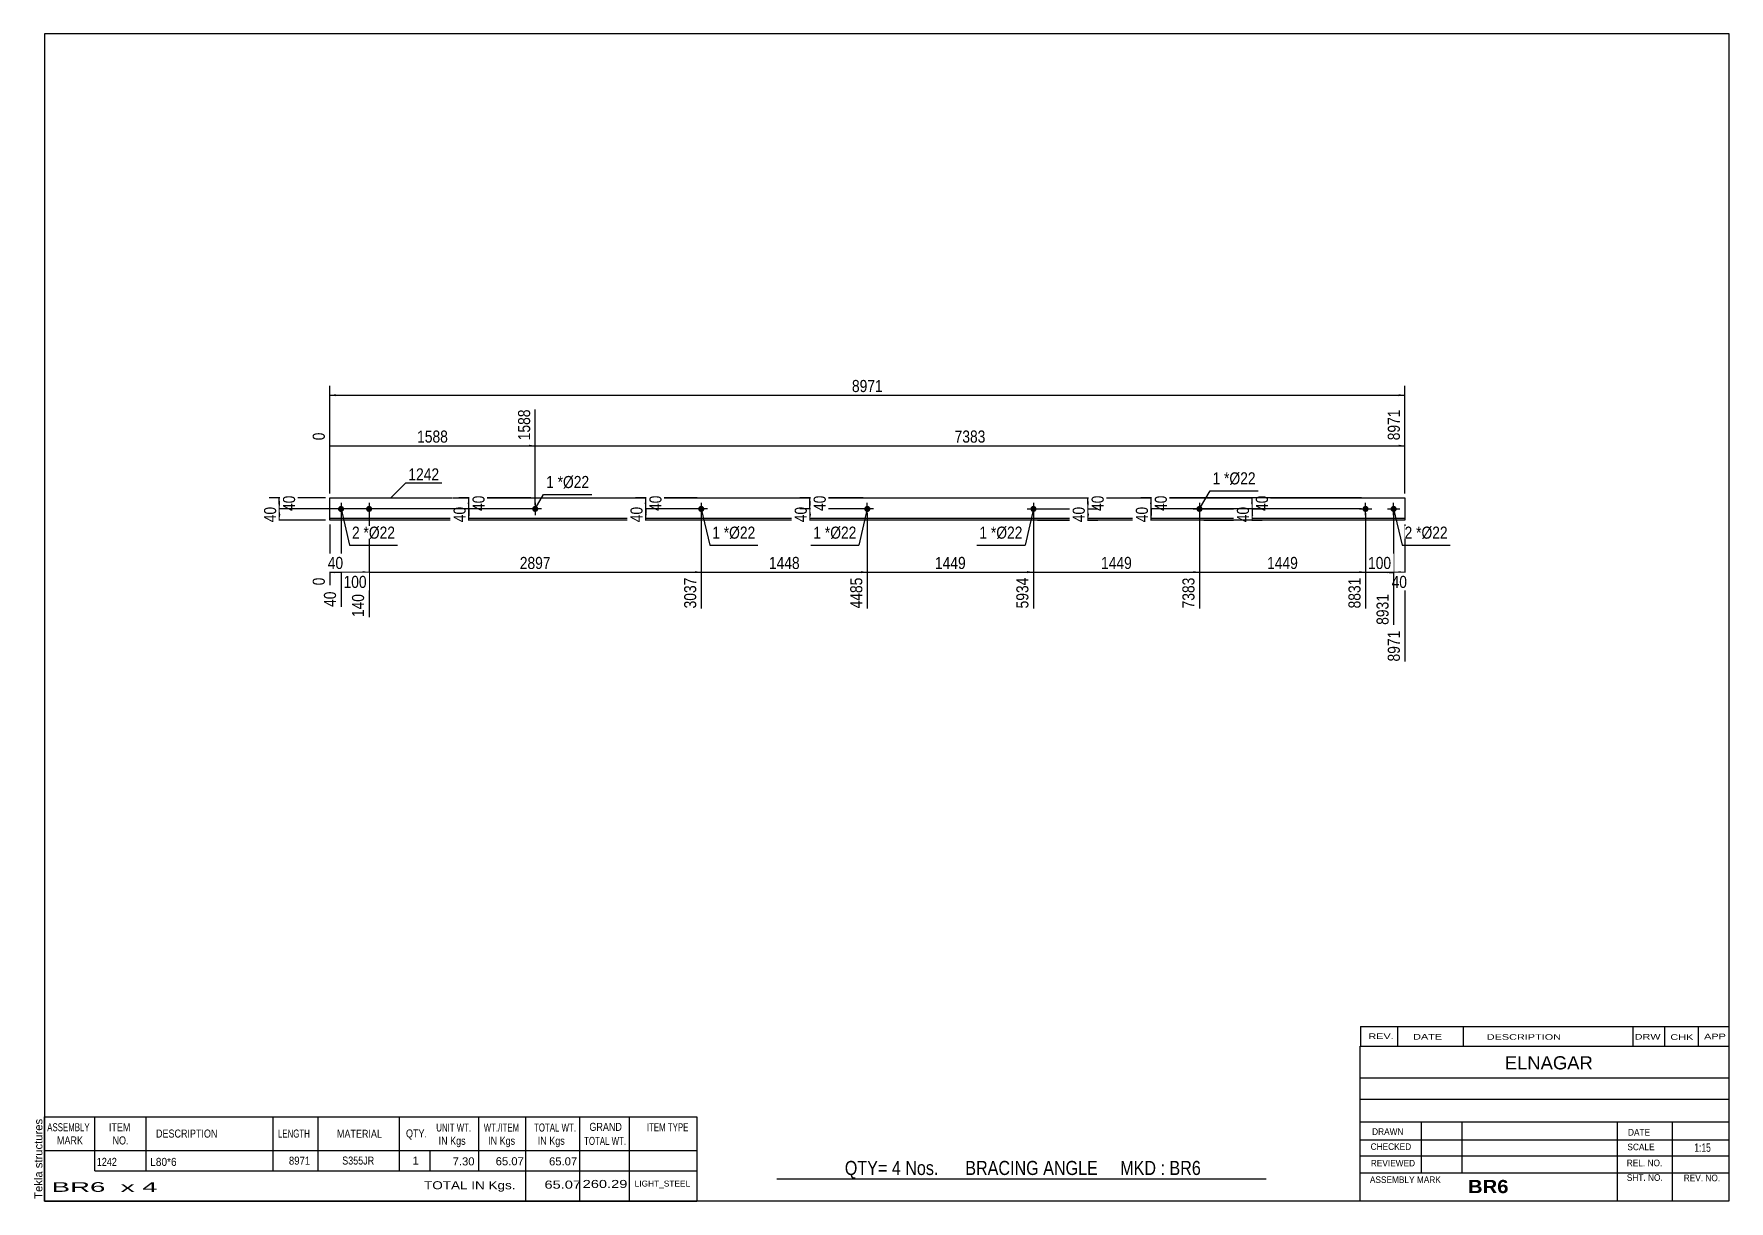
# Model space of a CAD drawing. Header units: millimetres. Extents: x -70 to 332, y -164 to 113.
import ezdxf

# ---------------------------------------------------------------- set-up
doc = ezdxf.new("R2010")
doc.units = ezdxf.units.MM
doc.styles.add('Arial', font='ARIAL.TTF', dxfattribs={"height": 0.2})
doc.styles.add('Arial Bold', font='ARIALBD.TTF', dxfattribs={"height": 0.2})
doc.styles.add('Arial Narrow', font='ARIALN.TTF', dxfattribs={"height": 0.2})

# ---------------------------------------------------------------- blocks, each defined once
blk = doc.blocks.new('Unknown-629093590-1904')
at = {"color": 5, "linetype": 'Continuous'}
for p, q in [((332.25, 112.75), (-67.75, 112.75)), ((-67.75, 112.75), (-67.75, -164.25)), ((332.25, -164.25), (332.25, 112.75)), ((-67.75, -164.25), (332.25, -164.25))]:
    blk.add_line(p, q, dxfattribs=at)
at = {"color": 174, "linetype": 'Continuous', "style": 'Arial'}
blk.add_text('Tekla structures', height=1.9102, rotation=90, dxfattribs=at).set_placement((-68.25, -163.75))
blk = doc.blocks.new('Bolt-629093590-1280 - 1228')
at = {"linetype": 'Continuous'}
blk.add_hatch(color=3, dxfattribs=at).paths.add_polyline_path([(206.5, 0.73, -1), (206.5, -0.73, -1)])
at = {"color": 3, "linetype": 'Continuous'}
for p, q in [((205.03, 0), (207.97, 0)), ((206.5, 1.47), (206.5, -1.47))]:
    blk.add_line(p, q, dxfattribs=at)
blk = doc.blocks.new('Bolt-629093590-1279 - 1228')
at = {"linetype": 'Continuous'}
blk.add_hatch(color=3, dxfattribs=at).paths.add_polyline_path([(167.07, 0.73, -1), (167.07, -0.73, -1)])
at = {"color": 3, "linetype": 'Continuous'}
for p, q in [((165.6, 0), (168.53, 0)), ((167.07, 1.47), (167.07, -1.47))]:
    blk.add_line(p, q, dxfattribs=at)
blk = doc.blocks.new('Part-629093590-1275 - 1228')
at = {"color": 2, "linetype": 'Continuous'}
for p, q in [((0, -2.67), (0, 2.67)), ((0, 2.67), (29, 2.67)), ((29.1, 2.67), (68.43, 2.67)), ((68.53, 2.67), (107.87, 2.67)), ((107.97, 2.67), (147.3, 2.67)), ((147.4, 2.67), (186.73, 2.67)), ((186.83, 2.67), (226.17, 2.67)), ((226.27, 2.67), (255.27, 2.67)), ((255.27, 2.67), (255.27, -2.67)), ((29, -2.27), (0, -2.27)), ((29, -2.67), (0, -2.67)), ((68.43, -2.27), (29.1, -2.27)), ((68.43, -2.67), (29.1, -2.67)), ((107.87, -2.27), (68.53, -2.27)), ((107.87, -2.67), (68.53, -2.67)), ((147.3, -2.27), (107.97, -2.27)), ((147.3, -2.67), (107.97, -2.67)), ((186.73, -2.27), (147.4, -2.27)), ((186.73, -2.67), (147.4, -2.67)), ((226.17, -2.27), (186.83, -2.27)), ((226.17, -2.67), (186.83, -2.67)), ((255.27, -2.27), (226.27, -2.27)), ((255.27, -2.67), (226.27, -2.67))]:
    blk.add_line(p, q, dxfattribs=at)
blk = doc.blocks.new('Bolt-629093590-1276 - 1228')
at = {"linetype": 'Continuous'}
for points in [[(245.93, 0.73, -1), (245.93, -0.73, -1)], [(252.6, 0.73, -1), (252.6, -0.73, -1)]]:
    blk.add_hatch(color=3, dxfattribs=at).paths.add_polyline_path(points)
at = {"color": 3, "linetype": 'Continuous'}
for p, q in [((245.93, -1.47), (245.93, 1.47)), ((252.6, -1.47), (252.6, 1.47)), ((244.47, 0), (247.4, 0)), ((251.13, 0), (254.07, 0))]:
    blk.add_line(p, q, dxfattribs=at)
blk = doc.blocks.new('Bolt-629093590-1277 - 1228')
at = {"linetype": 'Continuous'}
blk.add_hatch(color=3, dxfattribs=at).paths.add_polyline_path([(127.63, -0.73, -1), (127.63, 0.73, -1)])
at = {"color": 3, "linetype": 'Continuous'}
for p, q in [((129.1, 0), (126.17, 0)), ((127.63, -1.47), (127.63, 1.47))]:
    blk.add_line(p, q, dxfattribs=at)
blk = doc.blocks.new('Bolt-629093590-1278 - 1228')
at = {"linetype": 'Continuous'}
for points in [[(2.67, -0.73, -1), (2.67, 0.73, -1)], [(9.33, -0.73, -1), (9.33, 0.73, -1)]]:
    blk.add_hatch(color=3, dxfattribs=at).paths.add_polyline_path(points)
at = {"color": 3, "linetype": 'Continuous'}
for p, q in [((2.67, 1.47), (2.67, -1.47)), ((9.33, 1.47), (9.33, -1.47)), ((4.13, 0), (1.2, 0)), ((10.8, 0), (7.87, 0))]:
    blk.add_line(p, q, dxfattribs=at)
blk = doc.blocks.new('Bolt-629093590-1281 - 1228')
at = {"linetype": 'Continuous'}
blk.add_hatch(color=3, dxfattribs=at).paths.add_polyline_path([(88.2, -0.73, -1), (88.2, 0.73, -1)])
at = {"color": 3, "linetype": 'Continuous'}
for p, q in [((89.67, 0), (86.73, 0)), ((88.2, 1.47), (88.2, -1.47))]:
    blk.add_line(p, q, dxfattribs=at)
blk = doc.blocks.new('Bolt-629093590-1282 - 1228')
at = {"linetype": 'Continuous'}
blk.add_hatch(color=3, dxfattribs=at).paths.add_polyline_path([(48.77, -0.73, -1), (48.77, 0.73, -1)])
at = {"color": 3, "linetype": 'Continuous'}
for p, q in [((50.23, 0), (47.3, 0)), ((48.77, 1.47), (48.77, -1.47))]:
    blk.add_line(p, q, dxfattribs=at)
blk = doc.blocks.new('StraightDimension-629093590-1349 - 1228')
at = {"linetype": 'Continuous'}
for points in [[(74.75, 1.17), (75, 2.67), (75.25, 1.17)], [(75.25, 1.5), (75, 0), (74.75, 1.5)]]:
    blk.add_hatch(color=7, dxfattribs=at).paths.add_polyline_path(points)
at = {"color": 7, "linetype": 'Continuous'}
for p, q in [((87.2, 2.67), (72.6, 2.67)), ((87.2, 0), (72.6, 0)), ((75, 0), (75, 2.67))]:
    blk.add_line(p, q, dxfattribs=at)
at = {"color": 0}
blk.add_wipeout([(79.35, 3.76), (75.15, 3.76), (75.15, -1.09), (79.35, -1.09)], dxfattribs=at)
at = {"color": 3, "style": 'Arial Narrow'}
blk.add_text('40', height=2.863, rotation=90.0002, dxfattribs=at).set_placement((78.75, -0.49))
blk = doc.blocks.new('StraightDimension-629093590-1350 - 1228')
at = {"linetype": 'Continuous'}
for points in [[(74.75, -1.5), (75, 0), (75.25, -1.5)], [(75.25, -1.17), (75, -2.67), (74.75, -1.17)]]:
    blk.add_hatch(color=7, dxfattribs=at).paths.add_polyline_path(points)
at = {"color": 7, "linetype": 'Continuous'}
for p, q in [((87.2, 0), (72.75, 0)), ((75, -2.67), (75, 0)), ((87.2, -2.67), (72.75, -2.67))]:
    blk.add_line(p, q, dxfattribs=at)
at = {"color": 0}
blk.add_wipeout([(74.85, 1.09), (70.65, 1.09), (70.65, -3.76), (74.85, -3.76)], dxfattribs=at)
at = {"color": 3, "style": 'Arial Narrow'}
blk.add_text('40', height=2.863, rotation=90.0002, dxfattribs=at).set_placement((74.25, -3.16))
blk = doc.blocks.new('StraightDimension-629093590-1358 - 1228')
at = {"linetype": 'Continuous'}
for points in [[(113.75, -1.5), (114, 0), (114.25, -1.5)], [(114.25, -1.17), (114, -2.67), (113.75, -1.17)]]:
    blk.add_hatch(color=7, dxfattribs=at).paths.add_polyline_path(points)
at = {"color": 7, "linetype": 'Continuous'}
for p, q in [((126.63, 0), (111.75, 0)), ((114, -2.67), (114, 0)), ((126.63, -2.67), (111.75, -2.67))]:
    blk.add_line(p, q, dxfattribs=at)
at = {"color": 0}
blk.add_wipeout([(113.85, 1.09), (109.65, 1.09), (109.65, -3.76), (113.85, -3.76)], dxfattribs=at)
at = {"color": 3, "style": 'Arial Narrow'}
blk.add_text('40', height=2.863, rotation=90.0002, dxfattribs=at).set_placement((113.25, -3.16))
blk = doc.blocks.new('StraightDimension-629093590-1294 - 1228')
at = {"linetype": 'Continuous'}
blk.add_hatch(color=7, dxfattribs=at).paths.add_polyline_path([(253.77, -14.75), (255.27, -15), (253.77, -15.25)])
at = {"color": 7, "linetype": 'Continuous'}
for p, q in [((252.6, -1), (252.6, -27.51)), ((255.27, -3.67), (255.27, -36.21)), ((252.6, -15), (255.27, -15))]:
    blk.add_line(p, q, dxfattribs=at)
at = {"color": 0}
blk.add_wipeout([(256.36, -19.35), (256.36, -15.15), (251.51, -15.15), (251.51, -19.35)], dxfattribs=at)
at = {"color": 0, "linetype": 'Continuous'}
blk.add_wipeout([(254.67, -28.3), (250.47, -28.3), (250.47, -36.81), (254.67, -36.81)], dxfattribs=at)
at = {"color": 3, "style": 'Arial Narrow'}
blk.add_text('40', height=2.863, dxfattribs=at).set_placement((252.11, -18.75))
at = {"color": 3, "linetype": 'Continuous', "style": 'Arial Narrow'}
blk.add_text('8971', height=2.863, rotation=90.0002, dxfattribs=at).set_placement((254.07, -36.21))
blk = doc.blocks.new('StraightDimension-629093590-1295 - 1228')
at = {"linetype": 'Continuous'}
blk.add_hatch(color=7, dxfattribs=at).paths.add_polyline_path([(251.1, -14.75), (252.6, -15), (251.1, -15.25)])
at = {"color": 7, "linetype": 'Continuous'}
for p, q in [((245.93, -1), (245.93, -23.61)), ((252.6, -1), (252.6, -27.51)), ((245.93, -15), (252.6, -15))]:
    blk.add_line(p, q, dxfattribs=at)
at = {"color": 0}
blk.add_wipeout([(252.61, -14.85), (252.61, -10.65), (245.92, -10.65), (245.92, -14.85)], dxfattribs=at)
at = {"color": 0, "linetype": 'Continuous'}
blk.add_wipeout([(252, -19.6), (247.8, -19.6), (247.8, -28.11), (252, -28.11)], dxfattribs=at)
at = {"color": 3, "style": 'Arial Narrow'}
blk.add_text('100', height=2.863, dxfattribs=at).set_placement((246.52, -14.25))
at = {"color": 3, "linetype": 'Continuous', "style": 'Arial Narrow'}
blk.add_text('8931', height=2.863, rotation=90.0002, dxfattribs=at).set_placement((251.4, -27.51))
blk = doc.blocks.new('StraightDimension-629093590-1296 - 1228')
at = {"linetype": 'Continuous'}
blk.add_hatch(color=7, dxfattribs=at).paths.add_polyline_path([(244.43, -14.75), (245.93, -15), (244.43, -15.25)])
at = {"color": 7, "linetype": 'Continuous'}
for p, q in [((206.5, -1), (206.5, -23.61)), ((245.93, -1), (245.93, -23.61)), ((206.5, -15), (245.93, -15))]:
    blk.add_line(p, q, dxfattribs=at)
at = {"color": 0}
blk.add_wipeout([(230.47, -14.85), (230.47, -10.65), (221.96, -10.65), (221.96, -14.85)], dxfattribs=at)
at = {"color": 0, "linetype": 'Continuous'}
blk.add_wipeout([(245.33, -15.7), (241.13, -15.7), (241.13, -24.21), (245.33, -24.21)], dxfattribs=at)
at = {"color": 3, "style": 'Arial Narrow'}
blk.add_text('1449', height=2.863, dxfattribs=at).set_placement((222.56, -14.25))
at = {"color": 3, "linetype": 'Continuous', "style": 'Arial Narrow'}
blk.add_text('8831', height=2.863, rotation=90.0002, dxfattribs=at).set_placement((244.73, -23.61))
blk = doc.blocks.new('StraightDimension-629093590-1297 - 1228')
at = {"linetype": 'Continuous'}
blk.add_hatch(color=7, dxfattribs=at).paths.add_polyline_path([(205, -14.75), (206.5, -15), (205, -15.25)])
at = {"color": 7, "linetype": 'Continuous'}
for p, q in [((167.07, -1), (167.07, -23.61)), ((206.5, -1), (206.5, -23.61)), ((167.07, -15), (206.5, -15))]:
    blk.add_line(p, q, dxfattribs=at)
at = {"color": 0}
blk.add_wipeout([(191.04, -14.85), (191.04, -10.65), (182.53, -10.65), (182.53, -14.85)], dxfattribs=at)
at = {"color": 0, "linetype": 'Continuous'}
blk.add_wipeout([(205.9, -15.7), (201.7, -15.7), (201.7, -24.21), (205.9, -24.21)], dxfattribs=at)
at = {"color": 3, "style": 'Arial Narrow'}
blk.add_text('1449', height=2.863, dxfattribs=at).set_placement((183.13, -14.25))
at = {"color": 3, "linetype": 'Continuous', "style": 'Arial Narrow'}
blk.add_text('7383', height=2.863, rotation=90.0002, dxfattribs=at).set_placement((205.3, -23.61))
blk = doc.blocks.new('StraightDimension-629093590-1298 - 1228')
at = {"linetype": 'Continuous'}
blk.add_hatch(color=7, dxfattribs=at).paths.add_polyline_path([(165.57, -14.75), (167.07, -15), (165.57, -15.25)])
at = {"color": 7, "linetype": 'Continuous'}
for p, q in [((127.63, -1), (127.63, -23.61)), ((167.07, -1), (167.07, -23.61)), ((127.63, -15), (167.07, -15))]:
    blk.add_line(p, q, dxfattribs=at)
at = {"color": 0}
blk.add_wipeout([(151.61, -14.85), (151.61, -10.65), (143.09, -10.65), (143.09, -14.85)], dxfattribs=at)
at = {"color": 0, "linetype": 'Continuous'}
blk.add_wipeout([(166.47, -15.7), (162.27, -15.7), (162.27, -24.21), (166.47, -24.21)], dxfattribs=at)
at = {"color": 3, "style": 'Arial Narrow'}
blk.add_text('1449', height=2.863, dxfattribs=at).set_placement((143.69, -14.25))
at = {"color": 3, "linetype": 'Continuous', "style": 'Arial Narrow'}
blk.add_text('5934', height=2.863, rotation=90.0002, dxfattribs=at).set_placement((165.87, -23.61))
blk = doc.blocks.new('StraightDimension-629093590-1299 - 1228')
at = {"linetype": 'Continuous'}
blk.add_hatch(color=7, dxfattribs=at).paths.add_polyline_path([(126.13, -14.75), (127.63, -15), (126.13, -15.25)])
at = {"color": 7, "linetype": 'Continuous'}
for p, q in [((88.2, -1), (88.2, -23.61)), ((127.63, -1), (127.63, -23.61)), ((88.2, -15), (127.63, -15))]:
    blk.add_line(p, q, dxfattribs=at)
at = {"color": 0}
blk.add_wipeout([(112.17, -14.85), (112.17, -10.65), (103.66, -10.65), (103.66, -14.85)], dxfattribs=at)
at = {"color": 0, "linetype": 'Continuous'}
blk.add_wipeout([(127.03, -15.7), (122.83, -15.7), (122.83, -24.21), (127.03, -24.21)], dxfattribs=at)
at = {"color": 3, "style": 'Arial Narrow'}
blk.add_text('1448', height=2.863, dxfattribs=at).set_placement((104.26, -14.25))
at = {"color": 3, "linetype": 'Continuous', "style": 'Arial Narrow'}
blk.add_text('4485', height=2.863, rotation=90.0002, dxfattribs=at).set_placement((126.43, -23.61))
blk = doc.blocks.new('StraightDimension-629093590-1300 - 1228')
at = {"linetype": 'Continuous'}
blk.add_hatch(color=7, dxfattribs=at).paths.add_polyline_path([(86.7, -14.75), (88.2, -15), (86.7, -15.25)])
at = {"color": 7, "linetype": 'Continuous'}
for p, q in [((9.33, -1), (9.33, -25.68)), ((88.2, -1), (88.2, -23.61)), ((9.33, -15), (88.2, -15))]:
    blk.add_line(p, q, dxfattribs=at)
at = {"color": 0}
blk.add_wipeout([(53.02, -14.85), (53.02, -10.65), (44.51, -10.65), (44.51, -14.85)], dxfattribs=at)
at = {"color": 0, "linetype": 'Continuous'}
blk.add_wipeout([(87.6, -15.7), (83.4, -15.7), (83.4, -24.21), (87.6, -24.21)], dxfattribs=at)
at = {"color": 3, "style": 'Arial Narrow'}
blk.add_text('2897', height=2.863, dxfattribs=at).set_placement((45.11, -14.25))
at = {"color": 3, "linetype": 'Continuous', "style": 'Arial Narrow'}
blk.add_text('3037', height=2.863, rotation=90.0002, dxfattribs=at).set_placement((87, -23.61))
blk = doc.blocks.new('StraightDimension-629093590-1365 - 1228')
at = {"linetype": 'Continuous'}
for points in [[(179.75, 1.17), (180, 2.67), (180.25, 1.17)], [(180.25, 1.5), (180, 0), (179.75, 1.5)]]:
    blk.add_hatch(color=7, dxfattribs=at).paths.add_polyline_path(points)
at = {"color": 7, "linetype": 'Continuous'}
for p, q in [((168.07, 2.67), (182.25, 2.67)), ((168.07, 0), (182.25, 0)), ((180, 0), (180, 2.67))]:
    blk.add_line(p, q, dxfattribs=at)
at = {"color": 0}
blk.add_wipeout([(184.35, 3.76), (180.15, 3.76), (180.15, -1.09), (184.35, -1.09)], dxfattribs=at)
at = {"color": 3, "style": 'Arial Narrow'}
blk.add_text('40', height=2.863, rotation=90.0002, dxfattribs=at).set_placement((183.75, -0.49))
blk = doc.blocks.new('StraightDimension-629093590-1301 - 1228')
at = {"linetype": 'Continuous'}
blk.add_hatch(color=7, dxfattribs=at).paths.add_polyline_path([(7.83, -14.75), (9.33, -15), (7.83, -15.25)])
at = {"color": 7, "linetype": 'Continuous'}
for p, q in [((2.67, -1), (2.67, -23.26)), ((9.33, -1), (9.33, -25.68)), ((2.67, -15), (9.33, -15))]:
    blk.add_line(p, q, dxfattribs=at)
at = {"color": 0}
blk.add_wipeout([(9.34, -19.35), (9.34, -15.15), (2.66, -15.15), (2.66, -19.35)], dxfattribs=at)
at = {"color": 0, "linetype": 'Continuous'}
blk.add_wipeout([(8.73, -19.6), (4.53, -19.6), (4.53, -26.28), (8.73, -26.28)], dxfattribs=at)
at = {"color": 3, "style": 'Arial Narrow'}
blk.add_text('100', height=2.863, dxfattribs=at).set_placement((3.26, -18.75))
at = {"color": 3, "linetype": 'Continuous', "style": 'Arial Narrow'}
blk.add_text('140', height=2.863, rotation=90.0002, dxfattribs=at).set_placement((8.13, -25.68))
blk = doc.blocks.new('StraightDimension-629093590-1366 - 1228')
at = {"linetype": 'Continuous'}
for points in [[(179.75, -1.5), (180, 0), (180.25, -1.5)], [(180.25, -1.17), (180, -2.67), (179.75, -1.17)]]:
    blk.add_hatch(color=7, dxfattribs=at).paths.add_polyline_path(points)
at = {"color": 7, "linetype": 'Continuous'}
for p, q in [((168.07, 0), (182.4, 0)), ((180, -2.67), (180, 0)), ((168.07, -2.67), (182.4, -2.67))]:
    blk.add_line(p, q, dxfattribs=at)
at = {"color": 0}
blk.add_wipeout([(179.85, 1.09), (175.65, 1.09), (175.65, -3.76), (179.85, -3.76)], dxfattribs=at)
at = {"color": 3, "style": 'Arial Narrow'}
blk.add_text('40', height=2.863, rotation=90.0002, dxfattribs=at).set_placement((179.25, -3.16))
blk = doc.blocks.new('StraightDimension-629093590-1302 - 1228')
at = {"linetype": 'Continuous'}
blk.add_hatch(color=7, dxfattribs=at).paths.add_polyline_path([(1.17, -14.75), (2.67, -15), (1.17, -15.25)])
at = {"color": 7, "linetype": 'Continuous'}
for p, q in [((0, -3.67), (0, -18.13)), ((2.67, -1), (2.67, -23.26)), ((0, -15), (2.67, -15))]:
    blk.add_line(p, q, dxfattribs=at)
at = {"color": 0}
blk.add_wipeout([(3.76, -14.85), (3.76, -10.65), (-1.09, -10.65), (-1.09, -14.85)], dxfattribs=at)
at = {"color": 0, "linetype": 'Continuous'}
blk.add_wipeout([(2.07, -19), (-2.13, -19), (-2.13, -23.86), (2.07, -23.86)], dxfattribs=at)
blk.add_wipeout([(-0.6, -15.7), (-4.8, -15.7), (-4.8, -18.73), (-0.6, -18.73)], dxfattribs=at)
at = {"color": 3, "style": 'Arial Narrow'}
blk.add_text('40', height=2.863, dxfattribs=at).set_placement((-0.49, -14.25))
at = {"color": 3, "linetype": 'Continuous', "style": 'Arial Narrow'}
for s, height, p in [('0', 2.86, (-1.2, -18.13)), ('40', 2.863, (1.47, -23.26))]:
    blk.add_text(s, height=height, rotation=90.0002, dxfattribs=at).set_placement(p)
blk = doc.blocks.new('StraightDimension-629093590-1331 - 1228')
at = {"linetype": 'Continuous'}
blk.add_hatch(color=7, dxfattribs=at).paths.add_polyline_path([(253.77, 15.25), (255.27, 15), (253.77, 14.75)])
at = {"color": 7, "linetype": 'Continuous'}
for p, q in [((48.77, 1), (48.77, 23.61)), ((255.27, 3.67), (255.27, 23.61)), ((48.77, 15), (255.27, 15))]:
    blk.add_line(p, q, dxfattribs=at)
at = {"color": 0, "linetype": 'Continuous'}
blk.add_wipeout([(254.67, 24.21), (250.47, 24.21), (250.47, 15.7), (254.67, 15.7)], dxfattribs=at)
at = {"color": 0}
blk.add_wipeout([(156.27, 15.15), (156.27, 19.35), (147.76, 19.35), (147.76, 15.15)], dxfattribs=at)
at = {"color": 3, "linetype": 'Continuous', "style": 'Arial Narrow'}
blk.add_text('8971', height=2.863, rotation=90.0002, dxfattribs=at).set_placement((254.07, 16.3))
at = {"color": 3, "style": 'Arial Narrow'}
blk.add_text('7383', height=2.863, dxfattribs=at).set_placement((148.36, 15.75))
blk = doc.blocks.new('StraightDimension-629093590-1332 - 1228')
at = {"linetype": 'Continuous'}
blk.add_hatch(color=7, dxfattribs=at).paths.add_polyline_path([(47.27, 15.25), (48.77, 15), (47.27, 14.75)])
at = {"color": 7, "linetype": 'Continuous'}
for p, q in [((48.77, 1), (48.77, 23.61)), ((0, 3.67), (0, 18.13)), ((0, 15), (48.77, 15))]:
    blk.add_line(p, q, dxfattribs=at)
at = {"color": 0, "linetype": 'Continuous'}
for points in [[(48.17, 24.21), (43.97, 24.21), (43.97, 15.7), (48.17, 15.7)], [(-0.6, 18.73), (-4.8, 18.73), (-4.8, 15.7), (-0.6, 15.7)]]:
    blk.add_wipeout(points, dxfattribs=at)
at = {"color": 0}
blk.add_wipeout([(28.64, 15.15), (28.64, 19.35), (20.13, 19.35), (20.13, 15.15)], dxfattribs=at)
at = {"color": 3, "linetype": 'Continuous', "style": 'Arial Narrow'}
for s, height, p in [('1588', 2.863, (47.57, 16.3)), ('0', 2.86, (-1.2, 16.3))]:
    blk.add_text(s, height=height, rotation=90.0002, dxfattribs=at).set_placement(p)
at = {"color": 3, "style": 'Arial Narrow'}
blk.add_text('1588', height=2.863, dxfattribs=at).set_placement((20.73, 15.75))
blk = doc.blocks.new('StraightDimension-629093590-1341 - 1228')
at = {"linetype": 'Continuous'}
for points in [[(32.75, 1.17), (33, 2.67), (33.25, 1.17)], [(33.25, 1.5), (33, 0), (32.75, 1.5)]]:
    blk.add_hatch(color=7, dxfattribs=at).paths.add_polyline_path(points)
at = {"color": 7, "linetype": 'Continuous'}
for p, q in [((47.77, 2.67), (30.6, 2.67)), ((47.77, 0), (30.6, 0)), ((33, 0), (33, 2.67))]:
    blk.add_line(p, q, dxfattribs=at)
at = {"color": 0}
blk.add_wipeout([(37.35, 3.76), (33.15, 3.76), (33.15, -1.09), (37.35, -1.09)], dxfattribs=at)
at = {"color": 3, "style": 'Arial Narrow'}
blk.add_text('40', height=2.863, rotation=90.0002, dxfattribs=at).set_placement((36.75, -0.49))
blk = doc.blocks.new('StraightDimension-629093590-1342 - 1228')
at = {"linetype": 'Continuous'}
for points in [[(32.75, -1.5), (33, 0), (33.25, -1.5)], [(33.25, -1.17), (33, -2.67), (32.75, -1.17)]]:
    blk.add_hatch(color=7, dxfattribs=at).paths.add_polyline_path(points)
at = {"color": 7, "linetype": 'Continuous'}
for p, q in [((47.77, 0), (30.75, 0)), ((33, -2.67), (33, 0)), ((47.77, -2.67), (30.75, -2.67))]:
    blk.add_line(p, q, dxfattribs=at)
at = {"color": 0}
blk.add_wipeout([(32.85, 1.09), (28.65, 1.09), (28.65, -3.76), (32.85, -3.76)], dxfattribs=at)
at = {"color": 3, "style": 'Arial Narrow'}
blk.add_text('40', height=2.863, rotation=90.0002, dxfattribs=at).set_placement((32.25, -3.16))
blk = doc.blocks.new('StraightDimension-629093590-1357 - 1228')
at = {"linetype": 'Continuous'}
for points in [[(113.75, 1.17), (114, 2.67), (114.25, 1.17)], [(114.25, 1.5), (114, 0), (113.75, 1.5)]]:
    blk.add_hatch(color=7, dxfattribs=at).paths.add_polyline_path(points)
at = {"color": 7, "linetype": 'Continuous'}
for p, q in [((126.63, 2.67), (111.6, 2.67)), ((126.63, 0), (111.6, 0)), ((114, 0), (114, 2.67))]:
    blk.add_line(p, q, dxfattribs=at)
at = {"color": 0}
blk.add_wipeout([(118.35, 3.76), (114.15, 3.76), (114.15, -1.09), (118.35, -1.09)], dxfattribs=at)
at = {"color": 3, "style": 'Arial Narrow'}
blk.add_text('40', height=2.863, rotation=90.0002, dxfattribs=at).set_placement((117.75, -0.49))
blk = doc.blocks.new('StraightDimension-629093590-1373 - 1228')
at = {"linetype": 'Continuous'}
for points in [[(218.75, 1.17), (219, 2.67), (219.25, 1.17)], [(219.25, 1.5), (219, 0), (218.75, 1.5)]]:
    blk.add_hatch(color=7, dxfattribs=at).paths.add_polyline_path(points)
at = {"color": 7, "linetype": 'Continuous'}
for p, q in [((207.5, 2.67), (221.25, 2.67)), ((207.5, 0), (221.25, 0)), ((219, 0), (219, 2.67))]:
    blk.add_line(p, q, dxfattribs=at)
at = {"color": 0}
blk.add_wipeout([(223.35, 3.76), (219.15, 3.76), (219.15, -1.09), (223.35, -1.09)], dxfattribs=at)
at = {"color": 3, "style": 'Arial Narrow'}
blk.add_text('40', height=2.863, rotation=90.0002, dxfattribs=at).set_placement((222.75, -0.49))
blk = doc.blocks.new('StraightDimension-629093590-1374 - 1228')
at = {"linetype": 'Continuous'}
for points in [[(218.75, -1.5), (219, 0), (219.25, -1.5)], [(219.25, -1.17), (219, -2.67), (218.75, -1.17)]]:
    blk.add_hatch(color=7, dxfattribs=at).paths.add_polyline_path(points)
at = {"color": 7, "linetype": 'Continuous'}
for p, q in [((207.5, 0), (221.4, 0)), ((219, -2.67), (219, 0)), ((207.5, -2.67), (221.4, -2.67))]:
    blk.add_line(p, q, dxfattribs=at)
at = {"color": 0}
blk.add_wipeout([(218.85, 1.09), (214.65, 1.09), (214.65, -3.76), (218.85, -3.76)], dxfattribs=at)
at = {"color": 3, "style": 'Arial Narrow'}
blk.add_text('40', height=2.863, rotation=90.0002, dxfattribs=at).set_placement((218.25, -3.16))
blk = doc.blocks.new('StraightDimension-629093590-1381 - 1228')
at = {"linetype": 'Continuous'}
for points in [[(194.75, 1.17), (195, 2.67), (195.25, 1.17)], [(195.25, 1.5), (195, 0), (194.75, 1.5)]]:
    blk.add_hatch(color=7, dxfattribs=at).paths.add_polyline_path(points)
at = {"color": 7, "linetype": 'Continuous'}
for p, q in [((244.93, 2.67), (192.6, 2.67)), ((195, 0), (195, 2.67)), ((244.93, 0), (192.6, 0))]:
    blk.add_line(p, q, dxfattribs=at)
at = {"color": 0}
blk.add_wipeout([(199.35, 3.76), (195.15, 3.76), (195.15, -1.09), (199.35, -1.09)], dxfattribs=at)
at = {"color": 3, "style": 'Arial Narrow'}
blk.add_text('40', height=2.863, rotation=90.0002, dxfattribs=at).set_placement((198.75, -0.49))
blk = doc.blocks.new('StraightDimension-629093590-1382 - 1228')
at = {"linetype": 'Continuous'}
for points in [[(194.75, -1.5), (195, 0), (195.25, -1.5)], [(195.25, -1.17), (195, -2.67), (194.75, -1.17)]]:
    blk.add_hatch(color=7, dxfattribs=at).paths.add_polyline_path(points)
at = {"color": 7, "linetype": 'Continuous'}
for p, q in [((244.93, 0), (192.75, 0)), ((244.93, -2.67), (192.75, -2.67)), ((195, -2.67), (195, 0))]:
    blk.add_line(p, q, dxfattribs=at)
at = {"color": 0}
blk.add_wipeout([(194.85, 1.09), (190.65, 1.09), (190.65, -3.76), (194.85, -3.76)], dxfattribs=at)
at = {"color": 3, "style": 'Arial Narrow'}
blk.add_text('40', height=2.863, rotation=90.0002, dxfattribs=at).set_placement((194.25, -3.16))
blk = doc.blocks.new('StraightDimension-629093590-1389 - 1228')
at = {"linetype": 'Continuous'}
for points in [[(-12.25, 1.17), (-12, 2.67), (-11.75, 1.17)], [(-11.75, 1.5), (-12, 0), (-12.25, 1.5)]]:
    blk.add_hatch(color=7, dxfattribs=at).paths.add_polyline_path(points)
at = {"color": 7, "linetype": 'Continuous'}
for p, q in [((-1, 2.67), (-14.4, 2.67)), ((47.77, 0), (-14.4, 0)), ((-12, 0), (-12, 2.67))]:
    blk.add_line(p, q, dxfattribs=at)
at = {"color": 0}
blk.add_wipeout([(-7.65, 3.76), (-11.85, 3.76), (-11.85, -1.09), (-7.65, -1.09)], dxfattribs=at)
at = {"color": 3, "style": 'Arial Narrow'}
blk.add_text('40', height=2.863, rotation=90.0002, dxfattribs=at).set_placement((-8.25, -0.49))
blk = doc.blocks.new('StraightDimension-629093590-1390 - 1228')
at = {"linetype": 'Continuous'}
for points in [[(-12.25, -1.5), (-12, 0), (-11.75, -1.5)], [(-11.75, -1.17), (-12, -2.67), (-12.25, -1.17)]]:
    blk.add_hatch(color=7, dxfattribs=at).paths.add_polyline_path(points)
at = {"color": 7, "linetype": 'Continuous'}
for p, q in [((47.77, 0), (-14.25, 0)), ((-12, -2.67), (-12, 0)), ((-1, -2.67), (-14.25, -2.67))]:
    blk.add_line(p, q, dxfattribs=at)
at = {"color": 0}
blk.add_wipeout([(-12.15, 1.09), (-16.35, 1.09), (-16.35, -3.76), (-12.15, -3.76)], dxfattribs=at)
at = {"color": 3, "style": 'Arial Narrow'}
blk.add_text('40', height=2.863, rotation=90.0002, dxfattribs=at).set_placement((-12.75, -3.16))
blk = doc.blocks.new('StraightDimension-629093590-1399 - 1228')
at = {"linetype": 'Continuous'}
for points in [[(1.5, 26.75), (0, 27), (1.5, 27.25)], [(253.77, 27.25), (255.27, 27), (253.77, 26.75)]]:
    blk.add_hatch(color=7, dxfattribs=at).paths.add_polyline_path(points)
at = {"color": 7, "linetype": 'Continuous'}
for p, q in [((0, 3.67), (0, 29.25)), ((255.27, 3.67), (255.27, 29.25)), ((0, 27), (255.27, 27))]:
    blk.add_line(p, q, dxfattribs=at)
at = {"color": 0}
blk.add_wipeout([(131.89, 27.15), (131.89, 31.35), (123.38, 31.35), (123.38, 27.15)], dxfattribs=at)
at = {"color": 3, "style": 'Arial Narrow'}
blk.add_text('8971', height=2.863, dxfattribs=at).set_placement((123.98, 27.75))
blk = doc.blocks.new('CBS_REVISION-629093590-1944')
at = {"color": 7, "linetype": 'Continuous'}
for p, q in [((244.74, -122.87), (332.24, -122.87)), ((244.74, -122.87), (244.74, -127.5)), ((253.54, -122.87), (253.54, -127.5)), ((269.13, -122.87), (269.13, -127.44)), ((309.39, -122.87), (309.39, -127.5)), ((316.93, -122.87), (316.93, -127.5)), ((324.88, -122.87), (324.88, -127.5)), ((244.74, -127.5), (332.24, -127.5))]:
    blk.add_line(p, q, dxfattribs=at)
at = {"color": 7, "style": 'Arial Narrow', "width": 1.7}
for s, height, p in [('REV.', 1.326, (246.6, -125.82)), ('DATE', 1.326, (257.23, -125.94)), ('DESCRIPTION', 1.3257, (274.71, -125.99)), ('DRW', 1.326, (309.82, -125.93)), ('CHK', 1.326, (318.31, -126.02)), ('APP', 1.326, (326.31, -125.87))]:
    blk.add_text(s, height=height, dxfattribs=at).set_placement(p)
blk = doc.blocks.new('CBS_BOM-629093590-1941')
at = {"color": 7, "linetype": 'Continuous'}
for p, q in [((-67.78, -152.28), (-67.78, -144.28)), ((-67.78, -144.28), (87.14, -144.28)), ((-55.78, -152.28), (-55.78, -144.28)), ((-43.59, -152.28), (-43.59, -144.28)), ((-13.43, -152.28), (-13.43, -144.28)), ((-2.75, -152.28), (-2.75, -144.28)), ((16.57, -152.28), (16.57, -144.28)), ((35.37, -152.28), (35.37, -144.28)), ((46.58, -152.28), (46.58, -144.28)), ((59.37, -152.28), (59.37, -144.28)), ((71.12, -152.28), (71.12, -144.28)), ((87.14, -144.29), (87.14, -152.27)), ((-67.78, -152.28), (87.14, -152.28)), ((-67.78, -157.08), (-67.78, -152.28)), ((-55.78, -157.08), (-55.78, -152.28)), ((-43.59, -157.08), (-43.59, -152.28)), ((-13.43, -157.08), (-13.43, -152.28)), ((-2.75, -157.08), (-2.75, -152.28)), ((16.57, -157.08), (16.57, -152.28)), ((23.83, -157.08), (23.83, -152.28)), ((35.37, -157.08), (35.37, -152.28)), ((46.58, -157.08), (46.58, -152.28)), ((59.37, -157.08), (59.37, -152.28)), ((71.14, -157.08), (71.14, -152.28)), ((87.14, -152.28), (87.14, -157.08)), ((-67.78, -164.28), (-67.78, -157.1)), ((-55.78, -157.08), (87.14, -157.08)), ((46.58, -164.28), (46.58, -157.1)), ((59.37, -164.28), (59.37, -157.1)), ((71.18, -164.28), (71.18, -157.1)), ((87.14, -157.08), (87.14, -164.28)), ((-67.78, -164.28), (87.14, -164.28))]:
    blk.add_line(p, q, dxfattribs=at)
at = {"color": 3, "linetype": 'Continuous', "style": 'Arial'}
for s, height, width, p in [('ASSEMBLY', 1.91, 0.7, (-67.1, -147.71)), ('ITEM', 1.91, 0.8, (-52.45, -147.71)), ('NO.', 1.91, 0.8, (-51.6, -150.84)), ('DESCRIPTION', 1.9102, 0.8, (-41.27, -149.21)), ('LENGTH', 1.91, 0.7, (-12.32, -149.21)), ('MATERIAL', 1.91, 0.8, (1.7, -149.26)), ('QTY.', 1.91, 0.8, (18.09, -149.18)), ('UNIT WT.', 1.91, 0.7, (25.26, -147.78)), ('WT./ITEM', 1.91, 0.7, (36.55, -147.78)), ('TOTAL WT.', 1.91, 0.7, (48.49, -147.78)), ('GRAND', 1.91, 0.8, (61.64, -147.62)), ('ITEM TYPE', 1.91, 0.7, (75.28, -147.7)), ('MARK', 1.91, 0.8, (-64.78, -150.84)), ('IN Kgs', 1.91, 0.8, (25.84, -150.92)), ('IN Kgs', 1.91, 0.8, (37.59, -150.92)), ('IN Kgs', 1.91, 0.8, (49.38, -150.92)), ('TOTAL WT.', 1.91, 0.7, (60.38, -150.96))]:
    blk.add_text(s, height=height, dxfattribs=dict(at, width=width)).set_placement(p)
at = {"color": 7, "linetype": 'Continuous', "style": 'Arial'}
for s, width, p in [('1242', 0.8, (-55.32, -155.93)), ('L80*6', 0.9, (-42.65, -155.93)), ('8971', 0.85, (-9.71, -155.65)), ('S355JR', 0.8, (2.94, -155.62))]:
    blk.add_text(s, height=1.91, dxfattribs=dict(at, width=width)).set_placement(p)
for s, p in [('1', (19.66, -155.62)), ('7.30', (29.17, -155.81)), ('65.07', (39.39, -155.78)), ('65.07', (52.06, -155.81))]:
    blk.add_text(s, height=1.91, dxfattribs=at).set_placement(p)
at = {"color": 6, "linetype": 'Continuous', "style": 'Arial'}
for s, height, width, p in [('BR6  x 4', 2.292, 2.05, (-66.06, -162.09)), ('TOTAL IN Kgs.', 1.9102, 1.2, (22.38, -161.48)), ('65.07', 1.91, 1.3, (50.97, -161.33)), ('260.29', 1.91, 1.3, (60.04, -161.17))]:
    blk.add_text(s, height=height, dxfattribs=dict(at, width=width)).set_placement(p)
blk.add_text('LIGHT_STEEL', height=1.4135, dxfattribs=at).set_placement((72.39, -160.83))
blk = doc.blocks.new('CBS_CALLOFF-629093590-1942')
at = {"color": 7, "linetype": 'Continuous'}
blk.add_line((106.13, -158.98), (222.36, -159), dxfattribs=at)
at = {"color": 3, "linetype": 'Continuous', "style": 'Arial Narrow'}
blk.add_text('QTY= 4 Nos.      BRACING ANGLE     MKD : BR6', height=3.3405, dxfattribs=at).set_placement((122.28, -158.09))
blk = doc.blocks.new('CBS_NAME_BLOG-629093590-1943')
at = {"color": 7, "linetype": 'Continuous'}
for p, q in [((244.66, -127.5), (332.18, -127.5)), ((244.66, -164.21), (244.66, -127.5)), ((244.66, -135.04), (332.18, -135.04)), ((244.73, -140.09), (332.25, -140.09)), ((244.66, -145.46), (332.18, -145.46)), ((259.18, -157.57), (259.18, -145.47)), ((268.87, -157.54), (268.87, -145.47)), ((305.78, -164.21), (305.78, -145.48)), ((318.83, -164.21), (318.83, -145.47)), ((244.67, -149.76), (332.25, -149.74)), ((244.66, -153.51), (332.18, -153.51)), ((244.66, -157.55), (332.18, -157.55)), ((244.66, -164.25), (332.25, -164.25))]:
    blk.add_line(p, q, dxfattribs=at)
at = {"color": 3, "linetype": 'Continuous', "style": 'Arial'}
blk.add_text('ELNAGAR', height=3.133, dxfattribs=at).set_placement((278.98, -133.03))
at = {"color": 3, "linetype": 'Continuous'}
for s, height, style, width, p in [('DRAWN', 1.566, 'Arial', 0.9, (247.49, -148.57)), ('DATE', 1.566, 'Arial', 0.9, (308.25, -148.73)), ('CHECKED', 1.566, 'Arial', 0.9, (247.14, -152.14)), ('SCALE', 1.566, 'Arial', 0.9, (308.1, -152.21)), ('1:15', 1.957, 'Arial Narrow', 0.9, (323.99, -152.57)), ('REVIEWED', 1.566, 'Arial', 0.9, (247.18, -156.06)), ('REL. NO.', 1.566, 'Arial', 0.9, (307.96, -156.01)), ('ASSEMBLY MARK', 1.5663, 'Arial', 0.9, (246.96, -159.99)), ('BR6', 3.131, 'Arial Bold', 1.1, (270.24, -162.39)), ('SHT. NO.', 1.566, 'Arial', 0.9, (307.96, -159.48)), ('REV. NO.', 1.566, 'Arial', 0.9, (321.48, -159.57))]:
    blk.add_text(s, height=height, dxfattribs=dict(at, style=style, width=width)).set_placement(p)
blk = doc.blocks.new('Mark-629093590-1408 - 1228')
at = {"color": 0}
blk.add_wipeout([(257.03, -7.06), (257.03, -4.06), (255.2, -4.06), (255.2, -7.06)], dxfattribs=at)
blk.add_wipeout([(257.03, -7.06), (257.03, -4.06), (255.2, -4.06), (255.2, -7.06)], dxfattribs=at)
at = {"color": 7, "linetype": 'Continuous'}
blk.add_line((252.6, 0), (254.6, -8.56), dxfattribs=at)
at = {"color": 0}
blk.add_wipeout([(259.21, -7.06), (259.21, -4.06), (257.93, -4.06), (257.93, -7.06)], dxfattribs=at)
blk.add_wipeout([(259.21, -7.06), (259.21, -4.06), (257.93, -4.06), (257.93, -7.06)], dxfattribs=at)
at = {"color": 3, "style": 'Arial Narrow'}
blk.add_text('2', height=2.86, dxfattribs=at).set_placement((255.2, -7.06))
at = {"color": 0}
blk.add_wipeout([(265.42, -7.06), (265.42, -4.06), (259.21, -4.06), (259.21, -7.06)], dxfattribs=at)
blk.add_wipeout([(265.42, -7.06), (265.42, -4.06), (259.21, -4.06), (259.21, -7.06)], dxfattribs=at)
at = {"color": 7, "linetype": 'Continuous'}
blk.add_line((254.6, -8.56), (266.02, -8.56), dxfattribs=at)
at = {"color": 3, "style": 'Arial Narrow'}
for s, height, p in [('*', 2.86, (257.93, -7.06)), ('Ø22', 2.863, (259.21, -7.06))]:
    blk.add_text(s, height=height, dxfattribs=at).set_placement(p)
blk = doc.blocks.new('Mark-629093590-1413 - 1228')
at = {"color": 0}
blk.add_wipeout([(92.63, -7.06), (92.63, -4.06), (90.8, -4.06), (90.8, -7.06)], dxfattribs=at)
blk.add_wipeout([(92.63, -7.06), (92.63, -4.06), (90.8, -4.06), (90.8, -7.06)], dxfattribs=at)
at = {"color": 7, "linetype": 'Continuous'}
blk.add_line((88.2, 0), (90.2, -8.56), dxfattribs=at)
at = {"color": 0}
blk.add_wipeout([(94.81, -7.06), (94.81, -4.06), (93.53, -4.06), (93.53, -7.06)], dxfattribs=at)
blk.add_wipeout([(94.81, -7.06), (94.81, -4.06), (93.53, -4.06), (93.53, -7.06)], dxfattribs=at)
at = {"color": 3, "style": 'Arial Narrow'}
blk.add_text('1', height=2.86, dxfattribs=at).set_placement((90.8, -7.06))
at = {"color": 0}
blk.add_wipeout([(101.02, -7.06), (101.02, -4.06), (94.81, -4.06), (94.81, -7.06)], dxfattribs=at)
blk.add_wipeout([(101.02, -7.06), (101.02, -4.06), (94.81, -4.06), (94.81, -7.06)], dxfattribs=at)
at = {"color": 7, "linetype": 'Continuous'}
blk.add_line((90.2, -8.56), (101.62, -8.56), dxfattribs=at)
at = {"color": 3, "style": 'Arial Narrow'}
for s, height, p in [('*', 2.86, (93.53, -7.06)), ('Ø22', 2.863, (94.81, -7.06))]:
    blk.add_text(s, height=height, dxfattribs=at).set_placement(p)
blk = doc.blocks.new('Mark-629093590-1409 - 1228')
at = {"color": 0}
blk.add_wipeout([(116.64, -7.06), (116.64, -4.06), (114.81, -4.06), (114.81, -7.06)], dxfattribs=at)
blk.add_wipeout([(116.64, -7.06), (116.64, -4.06), (114.81, -4.06), (114.81, -7.06)], dxfattribs=at)
blk.add_wipeout([(118.82, -7.06), (118.82, -4.06), (117.54, -4.06), (117.54, -7.06)], dxfattribs=at)
blk.add_wipeout([(118.82, -7.06), (118.82, -4.06), (117.54, -4.06), (117.54, -7.06)], dxfattribs=at)
at = {"color": 3, "style": 'Arial Narrow'}
blk.add_text('1', height=2.86, dxfattribs=at).set_placement((114.81, -7.06))
at = {"color": 0}
blk.add_wipeout([(125.03, -7.06), (125.03, -4.06), (118.82, -4.06), (118.82, -7.06)], dxfattribs=at)
blk.add_wipeout([(125.03, -7.06), (125.03, -4.06), (118.82, -4.06), (118.82, -7.06)], dxfattribs=at)
at = {"color": 7, "linetype": 'Continuous'}
for p in [(127.63, 0), (114.21, -8.56)]:
    blk.add_line(p, (125.63, -8.56), dxfattribs=at)
at = {"color": 3, "style": 'Arial Narrow'}
for s, height, p in [('*', 2.86, (117.54, -7.06)), ('Ø22', 2.863, (118.82, -7.06))]:
    blk.add_text(s, height=height, dxfattribs=at).set_placement(p)
blk = doc.blocks.new('Mark-629093590-1410 - 1228')
at = {"color": 0}
blk.add_wipeout([(7.09, -7.06), (7.09, -4.06), (5.27, -4.06), (5.27, -7.06)], dxfattribs=at)
blk.add_wipeout([(7.09, -7.06), (7.09, -4.06), (5.27, -4.06), (5.27, -7.06)], dxfattribs=at)
at = {"color": 7, "linetype": 'Continuous'}
blk.add_line((2.67, 0), (4.67, -8.56), dxfattribs=at)
at = {"color": 0}
blk.add_wipeout([(9.27, -7.06), (9.27, -4.06), (7.99, -4.06), (7.99, -7.06)], dxfattribs=at)
blk.add_wipeout([(9.27, -7.06), (9.27, -4.06), (7.99, -4.06), (7.99, -7.06)], dxfattribs=at)
at = {"color": 3, "style": 'Arial Narrow'}
blk.add_text('2', height=2.86, dxfattribs=at).set_placement((5.27, -7.06))
at = {"color": 0}
blk.add_wipeout([(15.49, -7.06), (15.49, -4.06), (9.27, -4.06), (9.27, -7.06)], dxfattribs=at)
blk.add_wipeout([(15.49, -7.06), (15.49, -4.06), (9.27, -4.06), (9.27, -7.06)], dxfattribs=at)
at = {"color": 7, "linetype": 'Continuous'}
blk.add_line((4.67, -8.56), (16.09, -8.56), dxfattribs=at)
at = {"color": 3, "style": 'Arial Narrow'}
for s, height, p in [('*', 2.86, (7.99, -7.06)), ('Ø22', 2.863, (9.27, -7.06))]:
    blk.add_text(s, height=height, dxfattribs=at).set_placement(p)
blk = doc.blocks.new('Mark-629093590-1411 - 1228')
at = {"color": 0}
blk.add_wipeout([(156.08, -7.06), (156.08, -4.06), (154.25, -4.06), (154.25, -7.06)], dxfattribs=at)
blk.add_wipeout([(156.08, -7.06), (156.08, -4.06), (154.25, -4.06), (154.25, -7.06)], dxfattribs=at)
blk.add_wipeout([(158.25, -7.06), (158.25, -4.06), (156.98, -4.06), (156.98, -7.06)], dxfattribs=at)
blk.add_wipeout([(158.25, -7.06), (158.25, -4.06), (156.98, -4.06), (156.98, -7.06)], dxfattribs=at)
at = {"color": 3, "style": 'Arial Narrow'}
blk.add_text('1', height=2.86, dxfattribs=at).set_placement((154.25, -7.06))
at = {"color": 0}
blk.add_wipeout([(164.47, -7.06), (164.47, -4.06), (158.25, -4.06), (158.25, -7.06)], dxfattribs=at)
blk.add_wipeout([(164.47, -7.06), (164.47, -4.06), (158.25, -4.06), (158.25, -7.06)], dxfattribs=at)
at = {"color": 7, "linetype": 'Continuous'}
for p in [(167.07, 0), (153.65, -8.56)]:
    blk.add_line(p, (165.07, -8.56), dxfattribs=at)
at = {"color": 3, "style": 'Arial Narrow'}
for s, height, p in [('*', 2.86, (156.98, -7.06)), ('Ø22', 2.863, (158.25, -7.06))]:
    blk.add_text(s, height=height, dxfattribs=at).set_placement(p)
blk = doc.blocks.new('Mark-629093590-1412 - 1228')
at = {"color": 0}
blk.add_wipeout([(211.43, 5.83), (211.43, 8.83), (209.6, 8.83), (209.6, 5.83)], dxfattribs=at)
blk.add_wipeout([(211.43, 5.83), (211.43, 8.83), (209.6, 8.83), (209.6, 5.83)], dxfattribs=at)
at = {"color": 7, "linetype": 'Continuous'}
blk.add_line((206.5, 0), (209, 4.33), dxfattribs=at)
at = {"color": 0}
blk.add_wipeout([(213.61, 5.83), (213.61, 8.83), (212.33, 8.83), (212.33, 5.83)], dxfattribs=at)
blk.add_wipeout([(213.61, 5.83), (213.61, 8.83), (212.33, 8.83), (212.33, 5.83)], dxfattribs=at)
at = {"color": 3, "style": 'Arial Narrow'}
blk.add_text('1', height=2.86, dxfattribs=at).set_placement((209.6, 5.83))
at = {"color": 0}
blk.add_wipeout([(219.82, 5.83), (219.82, 8.83), (213.61, 8.83), (213.61, 5.83)], dxfattribs=at)
blk.add_wipeout([(219.82, 5.83), (219.82, 8.83), (213.61, 8.83), (213.61, 5.83)], dxfattribs=at)
at = {"color": 7, "linetype": 'Continuous'}
blk.add_line((209, 4.33), (220.42, 4.33), dxfattribs=at)
at = {"color": 3, "style": 'Arial Narrow'}
for s, height, p in [('*', 2.86, (212.33, 5.83)), ('Ø22', 2.863, (213.61, 5.83))]:
    blk.add_text(s, height=height, dxfattribs=at).set_placement(p)
blk = doc.blocks.new('Mark-629093590-1414 - 1228')
at = {"color": 0}
blk.add_wipeout([(53.19, 4.96), (53.19, 7.96), (51.37, 7.96), (51.37, 4.96)], dxfattribs=at)
blk.add_wipeout([(53.19, 4.96), (53.19, 7.96), (51.37, 7.96), (51.37, 4.96)], dxfattribs=at)
at = {"color": 7, "linetype": 'Continuous'}
blk.add_line((48.77, 0), (50.77, 3.46), dxfattribs=at)
at = {"color": 0}
blk.add_wipeout([(55.37, 4.96), (55.37, 7.96), (54.09, 7.96), (54.09, 4.96)], dxfattribs=at)
blk.add_wipeout([(55.37, 4.96), (55.37, 7.96), (54.09, 7.96), (54.09, 4.96)], dxfattribs=at)
at = {"color": 3, "style": 'Arial Narrow'}
blk.add_text('1', height=2.86, dxfattribs=at).set_placement((51.37, 4.96))
at = {"color": 0}
blk.add_wipeout([(61.59, 4.96), (61.59, 7.96), (55.37, 7.96), (55.37, 4.96)], dxfattribs=at)
blk.add_wipeout([(61.59, 4.96), (61.59, 7.96), (55.37, 7.96), (55.37, 4.96)], dxfattribs=at)
at = {"color": 7, "linetype": 'Continuous'}
blk.add_line((50.77, 3.46), (62.19, 3.46), dxfattribs=at)
at = {"color": 3, "style": 'Arial Narrow'}
for s, height, p in [('*', 2.86, (54.09, 4.96)), ('Ø22', 2.863, (55.37, 4.96))]:
    blk.add_text(s, height=height, dxfattribs=at).set_placement(p)
blk = doc.blocks.new('Mark-629093590-1402 - 1228')
at = {"color": 0}
blk.add_wipeout([(25.96, 6.77), (25.96, 9.77), (18.65, 9.77), (18.65, 6.77)], dxfattribs=at)
blk.add_wipeout([(25.96, 6.77), (25.96, 9.77), (18.65, 9.77), (18.65, 6.77)], dxfattribs=at)
at = {"color": 7, "linetype": 'Continuous'}
for p, q in [((14.52, 2.63), (18.05, 6.17)), ((18.05, 6.17), (26.56, 6.17))]:
    blk.add_line(p, q, dxfattribs=at)
at = {"color": 3, "style": 'Arial Narrow'}
blk.add_text('1242', height=2.863, dxfattribs=at).set_placement((18.65, 6.77))

msp = doc.modelspace()

# ---------------------------------------------------------------- block references
for name in ['Unknown-629093590-1904', 'Part-629093590-1275 - 1228', 'Bolt-629093590-1278 - 1228', 'Bolt-629093590-1282 - 1228', 'Bolt-629093590-1281 - 1228', 'Bolt-629093590-1277 - 1228', 'Bolt-629093590-1279 - 1228', 'Bolt-629093590-1280 - 1228', 'Bolt-629093590-1276 - 1228', 'CBS_REVISION-629093590-1944', 'CBS_NAME_BLOG-629093590-1943', 'CBS_BOM-629093590-1941', 'CBS_CALLOFF-629093590-1942']:
    msp.add_blockref(name, (0, 0))

# ---------------------------------------------------------------- next in the draw order: block references
for name in ['StraightDimension-629093590-1349 - 1228', 'StraightDimension-629093590-1358 - 1228', 'StraightDimension-629093590-1294 - 1228']:
    msp.add_blockref(name, (0, 0))

# ---------------------------------------------------------------- next in the draw order: block references
for name in ['StraightDimension-629093590-1350 - 1228', 'StraightDimension-629093590-1295 - 1228']:
    msp.add_blockref(name, (0, 0))

# ---------------------------------------------------------------- next in the draw order: block references
msp.add_blockref('StraightDimension-629093590-1296 - 1228', (0, 0))

# ---------------------------------------------------------------- next in the draw order: block references
msp.add_blockref('StraightDimension-629093590-1297 - 1228', (0, 0))

# ---------------------------------------------------------------- next in the draw order: block references
msp.add_blockref('StraightDimension-629093590-1298 - 1228', (0, 0))

# ---------------------------------------------------------------- next in the draw order: block references
for name in ['StraightDimension-629093590-1365 - 1228', 'StraightDimension-629093590-1299 - 1228']:
    msp.add_blockref(name, (0, 0))

# ---------------------------------------------------------------- next in the draw order: block references
for name in ['StraightDimension-629093590-1366 - 1228', 'StraightDimension-629093590-1300 - 1228']:
    msp.add_blockref(name, (0, 0))

# ---------------------------------------------------------------- next in the draw order: block references
for name in ['StraightDimension-629093590-1331 - 1228', 'StraightDimension-629093590-1301 - 1228']:
    msp.add_blockref(name, (0, 0))

# ---------------------------------------------------------------- next in the draw order: block references
for name in ['Mark-629093590-1413 - 1228', 'StraightDimension-629093590-1357 - 1228', 'Mark-629093590-1411 - 1228', 'StraightDimension-629093590-1373 - 1228', 'StraightDimension-629093590-1302 - 1228', 'Mark-629093590-1408 - 1228']:
    msp.add_blockref(name, (0, 0))

# ---------------------------------------------------------------- next in the draw order: block references
for name in ['StraightDimension-629093590-1332 - 1228', 'Mark-629093590-1409 - 1228', 'StraightDimension-629093590-1374 - 1228']:
    msp.add_blockref(name, (0, 0))

# ---------------------------------------------------------------- next in the draw order: block references
for name in ['StraightDimension-629093590-1341 - 1228', 'StraightDimension-629093590-1381 - 1228']:
    msp.add_blockref(name, (0, 0))

# ---------------------------------------------------------------- next in the draw order: block references
for name in ['StraightDimension-629093590-1342 - 1228', 'StraightDimension-629093590-1382 - 1228']:
    msp.add_blockref(name, (0, 0))

# ---------------------------------------------------------------- next in the draw order: block references
msp.add_blockref('StraightDimension-629093590-1389 - 1228', (0, 0))

# ---------------------------------------------------------------- next in the draw order: block references
for name in ['StraightDimension-629093590-1399 - 1228', 'StraightDimension-629093590-1390 - 1228']:
    msp.add_blockref(name, (0, 0))

# ---------------------------------------------------------------- next in the draw order: block references
for name in ['Mark-629093590-1402 - 1228', 'Mark-629093590-1412 - 1228', 'Mark-629093590-1414 - 1228', 'Mark-629093590-1410 - 1228']:
    msp.add_blockref(name, (0, 0))

doc.saveas('drawing.dxf')
